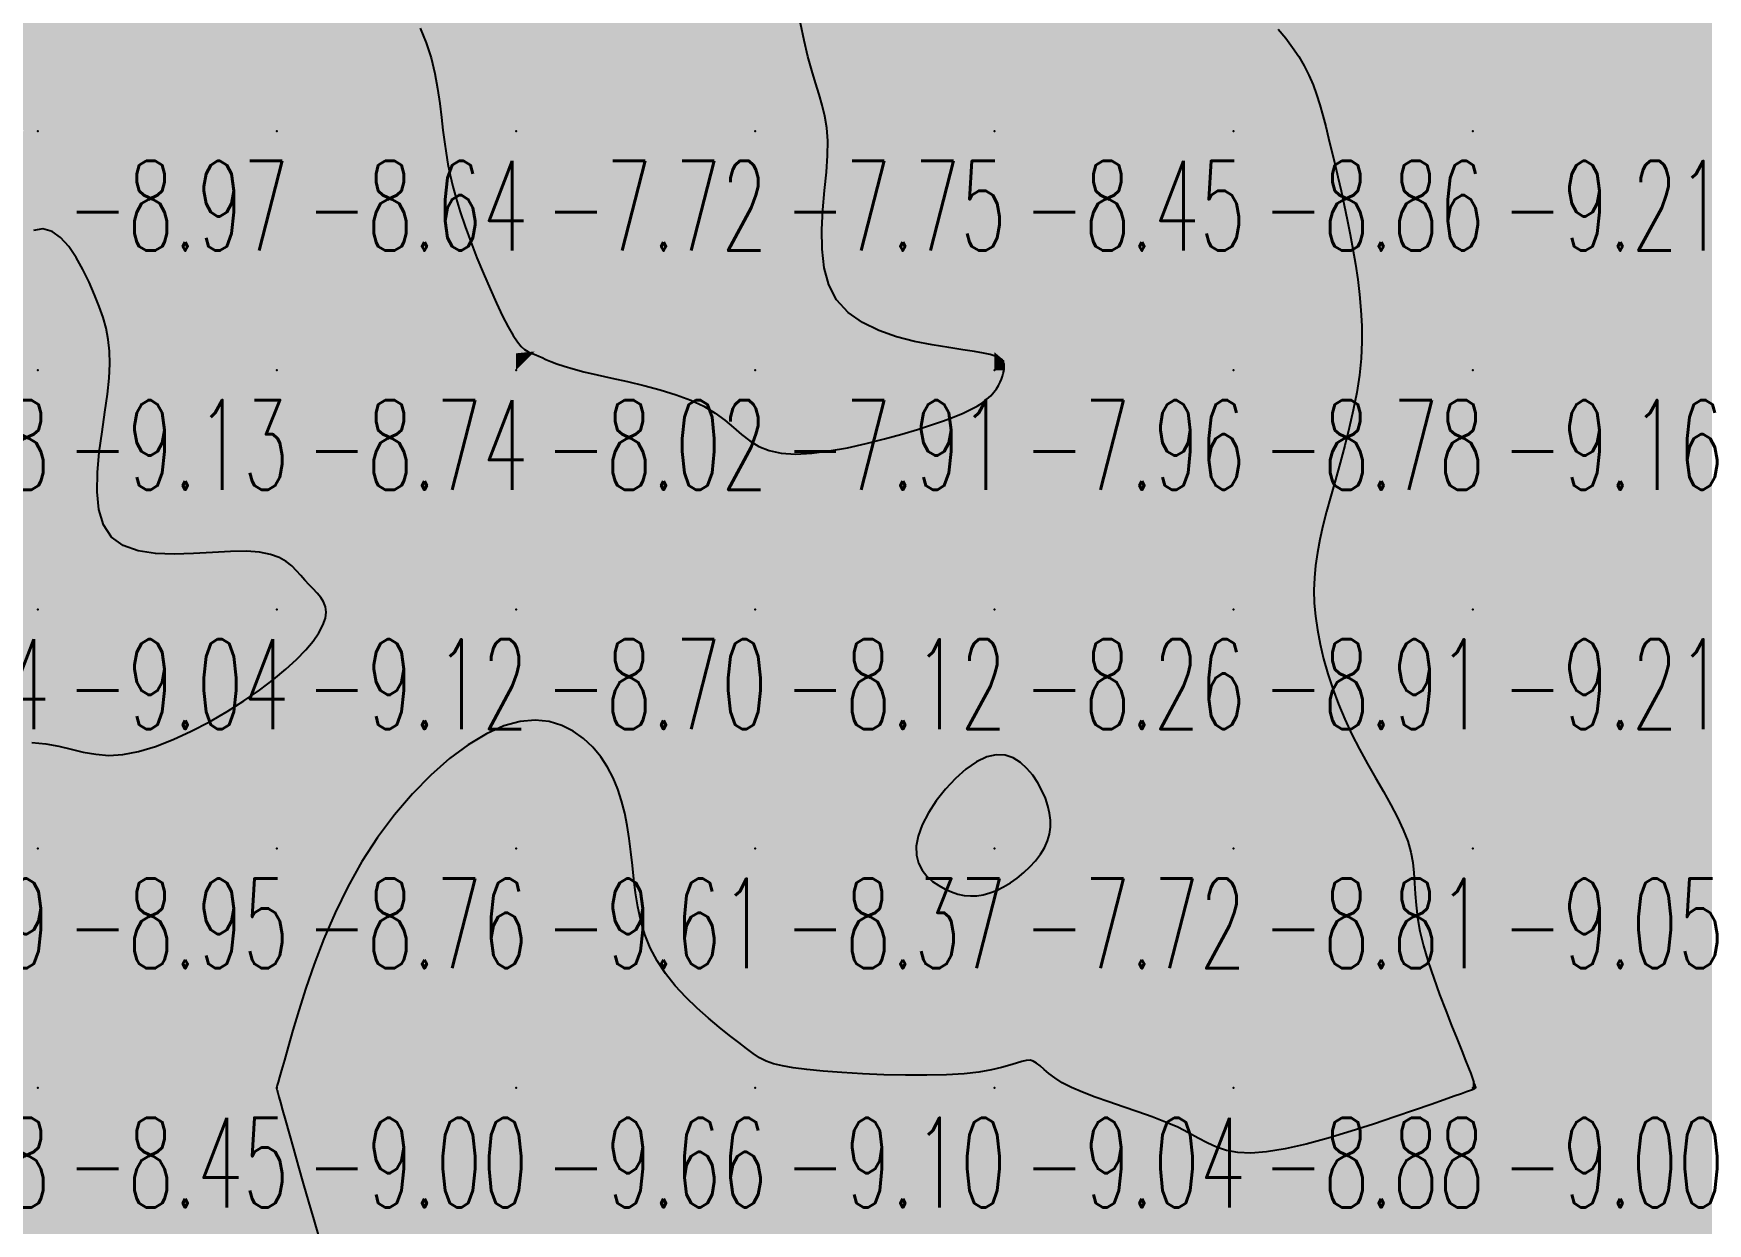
# Model space of a CAD drawing. Header units: millimetres. Extents: x 88261 to 90953, y 390274 to 392322.
# Drawn here: x 90000.1 to 90070.1, y 391161.6 to 391211.3 of the extents above; entities that cross this region are included whole.
import ezdxf
from ezdxf.enums import TextEntityAlignment as Align

# ---------------------------------------------------------------- set-up
doc = ezdxf.new("R2010")
doc.units = ezdxf.units.MM
doc.header["$LTSCALE"] = 25
for name, color, linetype in [('CN_03_00', 7, 'Continuous'), ('COTEAlt', 7, 'Continuous'), ('TN_COLORIAGE', 7, 'Continuous')]:
    doc.layers.add(name, color=color, linetype=linetype)
doc.styles.add('Simplex 1.0', font='Simplex.shx', dxfattribs={"width": 0.99, "height": 2.5})
doc.styles.get("Standard").update_dxf_attribs({"font": 'times.ttf'})

# ---------------------------------------------------------------- blocks, each defined once
blk = doc.blocks.new('COTE')
at = {"color": 0}
blk.add_point((0, 0), dxfattribs=at)
at = {"layer": 'COTEAlt'}
blk.add_attdef('ALT', text='', height=3.75, dxfattribs=at).set_placement((1.25, -1.25), align=Align.TOP_LEFT)

msp = doc.modelspace()

# ---------------------------------------------------------------- linework, layer by layer
at = {"layer": 'CN_03_00', "flags": 128}
for points, elevation in [([(90052.119, 391211.495), (90052.429, 391211.115), (90052.718, 391210.732), (90052.98, 391210.347), (90053.207, 391209.96), (90053.403, 391209.569), (90053.574, 391209.17), (90053.724, 391208.759), (90053.859, 391208.335), (90053.984, 391207.892), (90054.104, 391207.428), (90054.225, 391206.939), (90054.35, 391206.423), (90054.48, 391205.883), (90054.611, 391205.32), (90054.743, 391204.739), (90054.874, 391204.143), (90055.002, 391203.534), (90055.125, 391202.917), (90055.241, 391202.294), (90055.348, 391201.667), (90055.443, 391201.036), (90055.521, 391200.398), (90055.578, 391199.75), (90055.609, 391199.092), (90055.611, 391198.42), (90055.58, 391197.732), (90055.51, 391197.027), (90055.401, 391196.303), (90055.257, 391195.567), (90055.088, 391194.827), (90054.9, 391194.091), (90054.704, 391193.365), (90054.506, 391192.659), (90054.315, 391191.979), (90054.139, 391191.334), (90053.985, 391190.729), (90053.856, 391190.158), (90053.753, 391189.612), (90053.677, 391189.082), (90053.63, 391188.56), (90053.612, 391188.038), (90053.627, 391187.507), (90053.674, 391186.957), (90053.755, 391186.384), (90053.869, 391185.788), (90054.015, 391185.176), (90054.192, 391184.551), (90054.4, 391183.917), (90054.637, 391183.281), (90054.903, 391182.646), (90055.196, 391182.016), (90055.513, 391181.397), (90055.846, 391180.79), (90056.183, 391180.199), (90056.513, 391179.625), (90056.824, 391179.071), (90057.105, 391178.539), (90057.346, 391178.031), (90057.534, 391177.551), (90057.663, 391177.097), (90057.744, 391176.661), (90057.792, 391176.232), (90057.82, 391175.798), (90057.845, 391175.348), (90057.88, 391174.872), (90057.942, 391174.356), (90058.044, 391173.791), (90058.197, 391173.17), (90058.394, 391172.508), (90058.621, 391171.825), (90058.867, 391171.14), (90059.12, 391170.474), (90059.367, 391169.846), (90059.597, 391169.277), (90059.795, 391168.786), (90059.955, 391168.387), (90060.077, 391168.076), (90060.167, 391167.839), (90060.231, 391167.666), (90060.273, 391167.544), (90060.299, 391167.463), (90060.315, 391167.41), (90060.326, 391167.374), (90060.336, 391167.345), (90060.345, 391167.321), (90060.353, 391167.301), (90060.36, 391167.285), (90060.366, 391167.271), (90060.369, 391167.259), (90060.369, 391167.248), (90060.366, 391167.238), (90060.359, 391167.227), (90060.35, 391167.217), (90060.337, 391167.207), (90060.323, 391167.197), (90060.307, 391167.187), (90060.29, 391167.178), (90060.273, 391167.17), (90060.256, 391167.162), (90060.236, 391167.154), (90060.198, 391167.141), (90060.122, 391167.114), (90059.989, 391167.068), (90059.781, 391166.995), (90059.477, 391166.889), (90059.058, 391166.743), (90058.506, 391166.549), (90057.811, 391166.306), (90056.998, 391166.026), (90056.103, 391165.726), (90055.162, 391165.426), (90054.208, 391165.141), (90053.279, 391164.89), (90052.409, 391164.69), (90051.634, 391164.558), (90050.978, 391164.508), (90050.427, 391164.532), (90049.956, 391164.619), (90049.539, 391164.757), (90049.152, 391164.935), (90048.769, 391165.14), (90048.366, 391165.362), (90047.916, 391165.588), (90047.404, 391165.81), (90046.84, 391166.026), (90046.244, 391166.237), (90045.636, 391166.443), (90045.035, 391166.647), (90044.461, 391166.85), (90043.933, 391167.051), (90043.47, 391167.253), (90043.088, 391167.454), (90042.778, 391167.651), (90042.528, 391167.837), (90042.326, 391168.006), (90042.158, 391168.152), (90042.012, 391168.268), (90041.877, 391168.35), (90041.738, 391168.39), (90041.583, 391168.386), (90041.4, 391168.343), (90041.176, 391168.273), (90040.897, 391168.183), (90040.551, 391168.084), (90040.125, 391167.985), (90039.605, 391167.896), (90038.979, 391167.825), (90038.242, 391167.781), (90037.418, 391167.762), (90036.537, 391167.765), (90035.632, 391167.787), (90034.735, 391167.825), (90033.876, 391167.875), (90033.088, 391167.935), (90032.401, 391168.001), (90031.839, 391168.072), (90031.385, 391168.152), (90031.015, 391168.246), (90030.704, 391168.36), (90030.428, 391168.5), (90030.161, 391168.671), (90029.878, 391168.879), (90029.556, 391169.13), (90029.175, 391169.427), (90028.747, 391169.769), (90028.288, 391170.152), (90027.816, 391170.572), (90027.348, 391171.024), (90026.901, 391171.507), (90026.493, 391172.014), (90026.141, 391172.544), (90025.857, 391173.091), (90025.637, 391173.653), (90025.468, 391174.224), (90025.342, 391174.803), (90025.247, 391175.384), (90025.174, 391175.964), (90025.112, 391176.539), (90025.051, 391177.105), (90024.98, 391177.659), (90024.896, 391178.199), (90024.791, 391178.724), (90024.661, 391179.233), (90024.501, 391179.723), (90024.306, 391180.194), (90024.07, 391180.645), (90023.788, 391181.073), (90023.456, 391181.476), (90023.073, 391181.84), (90022.64, 391182.151), (90022.158, 391182.393), (90021.625, 391182.55), (90021.043, 391182.609), (90020.413, 391182.553), (90019.733, 391182.368), (90019.008, 391182.042), (90018.249, 391181.584), (90017.471, 391181.004), (90016.688, 391180.314), (90015.914, 391179.527), (90015.165, 391178.654), (90014.455, 391177.706), (90013.799, 391176.696), (90013.207, 391175.637), (90012.681, 391174.552), (90012.216, 391173.468), (90011.81, 391172.41), (90011.46, 391171.403), (90011.163, 391170.474), (90010.916, 391169.648), (90010.715, 391168.95), (90010.558, 391168.399), (90010.438, 391167.983), (90010.352, 391167.682), (90010.294, 391167.479), (90010.257, 391167.353), (90010.238, 391167.285), (90010.229, 391167.256), (90010.227, 391167.248), (90010.227, 391167.243), (90010.227, 391167.239), (90010.227, 391167.235), (90010.228, 391167.232), (90010.229, 391167.228), (90010.231, 391167.224), (90010.232, 391167.22), (90010.234, 391167.215), (90010.237, 391167.207), (90010.243, 391167.183), (90010.258, 391167.128), (90010.286, 391167.028), (90010.331, 391166.867), (90010.396, 391166.631), (90010.487, 391166.305), (90010.607, 391165.874), (90010.759, 391165.329), (90010.759, 391165.329), (90010.938, 391164.691), (90011.137, 391163.984), (90011.35, 391163.235), (90011.57, 391162.47), (90011.791, 391161.714), (90012.005, 391160.994)], -9), ([(90016.236, 391211.535), (90016.491, 391210.928), (90016.691, 391210.294), (90016.845, 391209.649), (90016.963, 391209.009), (90017.054, 391208.39), (90017.127, 391207.809), (90017.192, 391207.276), (90017.255, 391206.783), (90017.321, 391206.315), (90017.397, 391205.858), (90017.488, 391205.398), (90017.6, 391204.92), (90017.739, 391204.412), (90017.911, 391203.859), (90018.118, 391203.251), (90018.356, 391202.605), (90018.614, 391201.94), (90018.885, 391201.277), (90019.16, 391200.636), (90019.43, 391200.038), (90019.687, 391199.502), (90019.922, 391199.049), (90020.128, 391198.695), (90020.308, 391198.428), (90020.466, 391198.237), (90020.606, 391198.105), (90020.734, 391198.017), (90020.852, 391197.961), (90020.967, 391197.92), (90021.081, 391197.88), (90021.201, 391197.829), (90021.337, 391197.766), (90021.499, 391197.691), (90021.698, 391197.605), (90021.946, 391197.51), (90022.253, 391197.406), (90022.63, 391197.293), (90023.088, 391197.174), (90023.633, 391197.048), (90024.246, 391196.912), (90024.907, 391196.764), (90025.591, 391196.601), (90026.275, 391196.419), (90026.938, 391196.216), (90027.556, 391195.988), (90028.106, 391195.732), (90028.574, 391195.448), (90028.975, 391195.147), (90029.334, 391194.844), (90029.675, 391194.551), (90030.021, 391194.283), (90030.396, 391194.054), (90030.826, 391193.878), (90031.332, 391193.768), (90031.933, 391193.735), (90032.612, 391193.771), (90033.346, 391193.864), (90034.113, 391194.001), (90034.888, 391194.172), (90035.649, 391194.364), (90036.372, 391194.565), (90037.035, 391194.763), (90037.62, 391194.949), (90038.127, 391195.123), (90038.564, 391195.286), (90038.938, 391195.441), (90039.256, 391195.59), (90039.523, 391195.736), (90039.748, 391195.879), (90039.937, 391196.023), (90040.096, 391196.169), (90040.229, 391196.316), (90040.337, 391196.461), (90040.425, 391196.603), (90040.494, 391196.74), (90040.547, 391196.87), (90040.587, 391196.991), (90040.617, 391197.1), (90040.639, 391197.197), (90040.653, 391197.283), (90040.66, 391197.358), (90040.661, 391197.425), (90040.654, 391197.485), (90040.641, 391197.54), (90040.622, 391197.59), (90040.597, 391197.638), (90040.563, 391197.685), (90040.509, 391197.732), (90040.42, 391197.781), (90040.282, 391197.833), (90040.078, 391197.89), (90039.796, 391197.952), (90039.42, 391198.02), (90038.936, 391198.097), (90038.337, 391198.186), (90037.65, 391198.297), (90036.91, 391198.444), (90036.153, 391198.64), (90035.414, 391198.898), (90034.727, 391199.231), (90034.128, 391199.652), (90033.653, 391200.175), (90033.326, 391200.806), (90033.131, 391201.525), (90033.042, 391202.305), (90033.033, 391203.122), (90033.078, 391203.948), (90033.151, 391204.757), (90033.225, 391205.523), (90033.274, 391206.22), (90033.278, 391206.829), (90033.238, 391207.366), (90033.161, 391207.854), (90033.054, 391208.315), (90032.922, 391208.772), (90032.774, 391209.248), (90032.615, 391209.768), (90032.453, 391210.352), (90032.293, 391211.017), (90032.138, 391211.746)], -8), ([(90000.002, 391181.677), (90000.59, 391181.625), (90001.132, 391181.525), (90001.647, 391181.4), (90002.153, 391181.277), (90002.669, 391181.181), (90003.215, 391181.136), (90003.81, 391181.168), (90004.466, 391181.295), (90005.172, 391181.51), (90005.912, 391181.799), (90006.668, 391182.148), (90007.424, 391182.544), (90008.162, 391182.971), (90008.866, 391183.417), (90009.518, 391183.867), (90010.104, 391184.309), (90010.622, 391184.738), (90011.07, 391185.151), (90011.45, 391185.546), (90011.76, 391185.918), (90012.001, 391186.265), (90012.172, 391186.584), (90012.273, 391186.871), (90012.306, 391187.125), (90012.279, 391187.351), (90012.201, 391187.555), (90012.084, 391187.742), (90011.937, 391187.92), (90011.77, 391188.094), (90011.593, 391188.271), (90011.416, 391188.457), (90011.246, 391188.654), (90011.069, 391188.858), (90010.87, 391189.057), (90010.632, 391189.244), (90010.339, 391189.408), (90009.976, 391189.54), (90009.525, 391189.632), (90008.97, 391189.673), (90008.304, 391189.661), (90007.555, 391189.618), (90006.758, 391189.571), (90005.949, 391189.548), (90005.166, 391189.578), (90004.443, 391189.689), (90003.817, 391189.908), (90003.325, 391190.264), (90002.991, 391190.774), (90002.801, 391191.416), (90002.726, 391192.158), (90002.741, 391192.968), (90002.82, 391193.813), (90002.934, 391194.661), (90003.059, 391195.48), (90003.166, 391196.237), (90003.235, 391196.908), (90003.262, 391197.502), (90003.249, 391198.036), (90003.196, 391198.527), (90003.106, 391198.991), (90002.979, 391199.446), (90002.817, 391199.908), (90002.622, 391200.395), (90002.395, 391200.915), (90002.138, 391201.446), (90001.853, 391201.954), (90001.541, 391202.41), (90001.204, 391202.781), (90000.844, 391203.037), (90000.464, 391203.145), (90000.064, 391203.075)], -9)]:
    msp.add_lwpolyline(points, dxfattribs=dict(at, elevation=elevation))
at = {"layer": 'CN_03_00', "elevation": -8, "flags": 128}
msp.add_lwpolyline([(90040.626, 391175.638), (90040.916, 391175.811), (90041.201, 391176.011), (90041.476, 391176.234), (90041.733, 391176.476), (90041.967, 391176.734), (90042.171, 391177.002), (90042.338, 391177.279), (90042.463, 391177.559), (90042.547, 391177.844), (90042.59, 391178.133), (90042.594, 391178.428), (90042.559, 391178.728), (90042.488, 391179.034), (90042.38, 391179.347), (90042.238, 391179.666), (90042.062, 391179.991), (90041.853, 391180.306), (90041.611, 391180.595), (90041.337, 391180.843), (90041.031, 391181.031), (90040.694, 391181.145), (90040.325, 391181.166), (90039.926, 391181.079), (90039.499, 391180.874), (90039.058, 391180.565), (90038.621, 391180.175), (90038.203, 391179.725), (90037.821, 391179.237), (90037.491, 391178.734), (90037.231, 391178.236), (90037.057, 391177.766), (90036.98, 391177.341), (90036.992, 391176.963), (90037.08, 391176.629), (90037.23, 391176.338), (90037.43, 391176.086), (90037.665, 391175.871), (90037.924, 391175.691), (90038.191, 391175.544), (90038.457, 391175.427), (90038.721, 391175.341), (90038.984, 391175.285), (90039.247, 391175.262), (90039.512, 391175.27), (90039.782, 391175.312), (90040.056, 391175.387), (90040.337, 391175.495), (90040.626, 391175.638)], close=True, dxfattribs=at)
at = {"layer": 'TN_COLORIAGE', "color": 171}
for points in [[(89999.659, 391207.239, -8.723), (89996.719, 391213.71, -8.723), (90000.249, 391207.239, -8.723), (90000.249, 391217.239, -8.723)], [(90000.249, 391207.239, -8), (90008.456, 391215.446, -8), (90000.249, 391217.239, -8), (90007.984, 391217.239, -8)], [(90032.418, 391209.409, -8.901), (90031.23, 391217.239, -8.901), (90040.249, 391217.239, -8.901)], [(90040.249, 391217.239, -8), (90032.418, 391209.409, -8), (90040.249, 391207.239, -8), (90033.816, 391207.239, -8)], [(90045.634, 391217.239, -8.45), (90048.914, 391215.904, -8.45), (90040.249, 391217.239, -8.45), (90040.249, 391207.239, -8.45)], [(90000.249, 391207.239, -8), (90008.456, 391215.446, -8), (90010.249, 391207.239, -8), (90010.249, 391214.76, -8)], [(90050.249, 391213.412, -8.45), (90048.914, 391215.904, -8.45), (90050.249, 391207.239, -8.45), (90040.249, 391207.239, -8.45)], [(90016.415, 391213.406, -8.641), (90010.249, 391214.76, -8.641), (90010.249, 391207.239, -8.641)], [(90016.415, 391213.406, -8.641), (90017.212, 391207.239, -8.641), (90010.249, 391207.239, -8.641)], [(90050.249, 391213.412, -8.863), (90053.367, 391210.357, -8.863), (90050.249, 391207.239, -8.863)], [(90054.163, 391207.239, -8.863), (90053.367, 391210.357, -8.863), (90050.249, 391207.239, -8.863)], [(89999.659, 391207.239, -8.784), (89990.249, 391200.219, -8.784), (90000.249, 391207.239, -8.784), (89990.249, 391197.239, -8.784)], [(90000.249, 391205.315, -8.784), (89996.425, 391197.239, -8.784), (90000.249, 391207.239, -8.784), (89990.249, 391197.239, -8.784)], [(90000.249, 391205.315, -8.641), (90002.964, 391199.955, -8.641), (90000.249, 391207.239, -8.641), (90010.249, 391207.239, -8.641)], [(90003.629, 391197.239, -8.641), (90002.964, 391199.955, -8.641), (90010.249, 391197.239, -8.641), (90010.249, 391207.239, -8.641)], [(90010.249, 391197.239, -8), (90017.501, 391204.492, -8), (90010.249, 391207.239, -8), (90017.212, 391207.239, -8)], [(90033.816, 391207.239, -8.45), (90031.963, 391198.954, -8.45), (90040.249, 391207.239, -8.45)], [(90031.963, 391198.954, -8.45), (90040.249, 391197.995, -8.45), (90040.249, 391207.239, -8.45)], [(90050.249, 391207.239, -8), (90040.658, 391197.648, -8), (90040.249, 391207.239, -8), (90040.249, 391197.995, -8)], [(90050.249, 391207.239, -8), (90040.658, 391197.648, -8), (90050.249, 391197.239, -8), (90040.699, 391197.239, -8)], [(90054.163, 391207.239, -8.781), (90055.33, 391202.321, -8.781), (90050.249, 391207.239, -8.781), (90050.249, 391197.239, -8.781)], [(90010.249, 391197.239, -8), (90017.501, 391204.492, -8), (90020.249, 391197.239, -8), (90020.249, 391197.945, -8)], [(90055.96, 391197.239, -8.781), (90055.33, 391202.321, -8.781), (90050.249, 391197.239, -8.781)], [(90020.249, 391197.945, -8.021), (90021.033, 391198.024, -8.021), (90020.249, 391197.239, -8.021)], [(90021.033, 391198.024, -8.021), (90022.106, 391197.239, -8.021), (90020.249, 391197.239, -8.021)], [(90001.518, 391188.508, -8.738), (90003.629, 391197.239, -8.738), (90010.249, 391197.239, -8.738)], [(90001.518, 391188.508, -8.738), (90010.249, 391190.308, -8.738), (90010.249, 391197.239, -8.738)], [(90010.249, 391190.308, -8.021), (90011.307, 391188.298, -8.021), (90010.249, 391197.239, -8.021), (90020.249, 391197.239, -8.021)], [(90013.02, 391187.239, -8.021), (90011.307, 391188.298, -8.021), (90020.249, 391187.239, -8.021), (90020.249, 391197.239, -8.021)], [(90020.249, 391187.239, -8), (90029.071, 391196.062, -8), (90020.249, 391197.239, -8), (90022.106, 391197.239, -8)], [(90050.249, 391197.239, -8), (90040.699, 391197.239, -8), (90040.249, 391187.239, -8), (90040.249, 391195.995, -8)], [(90040.249, 391187.239, -8.781), (90050.249, 391187.239, -8.781), (90050.249, 391197.239, -8.781)], [(90053.891, 391190.882, -8.781), (90055.96, 391197.239, -8.781), (90050.249, 391187.239, -8.781), (90050.249, 391197.239, -8.781)], [(90020.249, 391187.239, -8), (90029.071, 391196.062, -8), (90030.249, 391187.239, -8), (90030.249, 391192.907, -8)], [(90040.249, 391187.239, -8), (90040.249, 391195.995, -8), (90030.249, 391187.239, -8), (90037.929, 391194.919, -8)], [(90030.249, 391192.907, -8.122), (90037.929, 391194.919, -8.122), (90030.249, 391187.239, -8.122)], [(90053.891, 391190.882, -8.906), (90053.309, 391187.239, -8.906), (90050.249, 391187.239, -8.906)], [(90010.249, 391183.97, -8.698), (90013.02, 391187.239, -8.698), (90010.249, 391177.239, -8.698), (90020.249, 391187.239, -8.698)], [(90013.074, 391177.239, -8.698), (90020.249, 391183.911, -8.698), (90010.249, 391177.239, -8.698), (90020.249, 391187.239, -8.698)], [(90020.249, 391183.911, -8.122), (90024.331, 391181.322, -8.122), (90020.249, 391187.239, -8.122), (90030.249, 391187.239, -8.122)], [(90025.153, 391177.239, -8.122), (90024.331, 391181.322, -8.122), (90030.249, 391177.239, -8.122), (90030.249, 391187.239, -8.122)], [(90030.249, 391187.239, -8.259), (90030.249, 391177.239, -8.259), (90040.249, 391187.239, -8.259)], [(90030.249, 391177.239, -8), (90035.964, 391177.239, -8), (90040.249, 391187.239, -8), (90040.249, 391182.412, -8)], [(90050.249, 391187.239, -8), (90042.596, 391179.586, -8), (90040.249, 391187.239, -8), (90040.249, 391182.412, -8)], [(90050.249, 391187.239, -8), (90042.596, 391179.586, -8), (90050.249, 391177.239, -8), (90042.796, 391177.239, -8)], [(90053.309, 391187.239, -8.813), (90054.914, 391181.905, -8.813), (90050.249, 391187.239, -8.813), (90050.249, 391177.239, -8.813)], [(90003.09, 391180.081, -8.761), (90010.249, 391183.97, -8.761), (90000.249, 391177.239, -8.761), (90010.249, 391177.239, -8.761)], [(89992.002, 391178.993, -8.954), (90000.249, 391182.713, -8.954), (89990.249, 391177.239, -8.954), (90000.249, 391177.239, -8.954)], [(90000.249, 391182.713, -8.954), (90003.09, 391180.081, -8.954), (90000.249, 391177.239, -8.954)], [(90058.21, 391177.239, -8.813), (90054.914, 391181.905, -8.813), (90050.249, 391177.239, -8.813)], [(89990.249, 391177.239, -8.954), (89990.249, 391167.239, -8.954), (90000.249, 391177.239, -8.954)], [(89990.249, 391167.239, -8.954), (90000.249, 391167.239, -8.954), (90000.249, 391177.239, -8.954)], [(90000.249, 391177.239, -8.761), (90000.249, 391167.239, -8.761), (90010.249, 391177.239, -8.761)], [(90010.249, 391167.305, -8.447), (90010.22, 391167.239, -8.447), (90010.249, 391177.239, -8.447), (90000.249, 391167.239, -8.447)], [(90010.249, 391167.305, -8.761), (90013.074, 391177.239, -8.761), (90010.249, 391177.239, -8.761)], [(90025.153, 391177.239, -8.37), (90025.361, 391172.352, -8.37), (90030.249, 391177.239, -8.37)], [(90030.249, 391168.615, -8.37), (90025.361, 391172.352, -8.37), (90030.249, 391177.239, -8.37)], [(90030.249, 391168.615, -8), (90030.977, 391167.968, -8), (90030.249, 391177.239, -8), (90038.234, 391175.224, -8)], [(90038.234, 391175.224, -8.37), (90035.964, 391177.239, -8.37), (90030.249, 391177.239, -8.37)], [(90041.904, 391168.895, -8), (90040.249, 391167.522, -8), (90050.249, 391177.239, -8), (90040.249, 391175.127, -8)], [(90040.249, 391175.127, -8.813), (90042.796, 391177.239, -8.813), (90050.249, 391177.239, -8.813)], [(90042.561, 391167.239, -8.813), (90041.904, 391168.895, -8.813), (90050.249, 391167.239, -8.813), (90050.249, 391177.239, -8.813)], [(90057.451, 391174.442, -8.813), (90058.21, 391177.239, -8.813), (90050.249, 391167.239, -8.813), (90050.249, 391177.239, -8.813)], [(90040.249, 391167.522, -8), (90030.977, 391167.968, -8), (90040.249, 391175.127, -8), (90038.234, 391175.224, -8)], [(90060.249, 391167.739, -8.877), (90057.451, 391174.442, -8.877), (90060.249, 391167.239, -8.877), (90050.249, 391167.239, -8.877)], [(90060.249, 391167.739, -8.997), (90060.326, 391167.316, -8.997), (90060.249, 391167.239, -8.997)], [(90000.249, 391167.239, -8), (89995.469, 391162.46, -8), (89990.249, 391167.239, -8), (89990.249, 391164.528, -8)], [(89995.469, 391162.46, -8.447), (90000.249, 391158.227, -8.447), (90000.249, 391167.239, -8.447)], [(90010.22, 391167.239, -8), (90010.234, 391167.224, -8), (90000.249, 391167.239, -8), (90000.715, 391157.706, -8)], [(90000.715, 391157.706, -8.447), (90000.249, 391158.227, -8.447), (90000.249, 391167.239, -8.447)], [(90010.249, 391167.153, -8), (90010.234, 391167.224, -8), (90010.249, 391157.239, -8), (90000.715, 391157.706, -8)], [(90010.249, 391167.153, -8.818), (90012.414, 391159.404, -8.818), (90010.249, 391157.239, -8.818)], [(90042.561, 391167.239, -8.877), (90048.672, 391165.663, -8.877), (90050.249, 391167.239, -8.877)], [(90050.249, 391163.64, -8.877), (90048.672, 391165.663, -8.877), (90050.249, 391167.239, -8.877)], [(90060.135, 391167.126, -8.877), (90050.249, 391163.64, -8.877), (90060.249, 391167.239, -8.877), (90050.249, 391167.239, -8.877)], [(90060.135, 391167.126, -8.997), (90060.249, 391167.152, -8.997), (90060.249, 391167.239, -8.997)], [(90060.405, 391167.239, -8.997), (90060.326, 391167.316, -8.997), (90060.249, 391167.239, -8.997)], [(90060.405, 391167.239, -8.997), (90060.249, 391167.152, -8.997), (90060.249, 391167.239, -8.997)]]:
    msp.add_solid(points, dxfattribs=at)
at = {"layer": 'TN_COLORIAGE', "color": 161}
for points in [[(90017.212, 391207.239, -7.601), (90016.415, 391213.406, -7.601), (90020.249, 391207.239, -7.601), (90020.249, 391217.239, -7.601)], [(90020.249, 391217.239, -7.902), (90020.249, 391207.239, -7.902), (90030.249, 391217.239, -7.902)], [(90020.249, 391207.239, -7.902), (90030.249, 391207.239, -7.902), (90030.249, 391217.239, -7.902)], [(90031.23, 391217.239, -7.75), (90032.418, 391209.409, -7.75), (90030.249, 391217.239, -7.75), (90030.249, 391207.239, -7.75)], [(90033.816, 391207.239, -7.75), (90032.418, 391209.409, -7.75), (90030.249, 391207.239, -7.75)], [(90017.212, 391207.239, -7.72), (90017.501, 391204.492, -7.72), (90020.249, 391207.239, -7.72)], [(90020.249, 391197.945, -7.72), (90017.501, 391204.492, -7.72), (90020.249, 391207.239, -7.72)], [(90021.033, 391198.024, -7.72), (90020.249, 391197.945, -7.72), (90030.249, 391207.239, -7.72), (90020.249, 391207.239, -7.72)], [(90022.106, 391197.239, -7.75), (90021.033, 391198.024, -7.75), (90030.249, 391197.239, -7.75), (90030.249, 391207.239, -7.75)], [(90031.963, 391198.954, -7.75), (90033.816, 391207.239, -7.75), (90030.249, 391197.239, -7.75), (90030.249, 391207.239, -7.75)], [(90040.249, 391197.995, -7.907), (90031.963, 391198.954, -7.907), (90040.249, 391197.239, -7.907), (90030.249, 391197.239, -7.907)], [(90040.249, 391197.995, -7.963), (90040.658, 391197.648, -7.963), (90040.249, 391197.239, -7.963)], [(90022.106, 391197.239, -7.907), (90029.071, 391196.062, -7.907), (90030.249, 391197.239, -7.907)], [(90030.249, 391192.907, -7.907), (90029.071, 391196.062, -7.907), (90030.249, 391197.239, -7.907)], [(90037.929, 391194.919, -7.907), (90030.249, 391192.907, -7.907), (90040.249, 391197.239, -7.907), (90030.249, 391197.239, -7.907)], [(90037.929, 391194.919, -7.963), (90040.249, 391195.995, -7.963), (90040.249, 391197.239, -7.963)], [(90040.699, 391197.239, -7.963), (90040.658, 391197.648, -7.963), (90040.249, 391197.239, -7.963)], [(90040.249, 391195.995, -7.963), (90040.699, 391197.239, -7.963), (90040.249, 391197.239, -7.963)], [(90040.249, 391182.412, -7.722), (90035.964, 391177.239, -7.722), (90040.249, 391177.239, -7.722)], [(90040.249, 391182.412, -7.722), (90042.596, 391179.586, -7.722), (90040.249, 391177.239, -7.722)], [(90042.796, 391177.239, -7.722), (90042.596, 391179.586, -7.722), (90040.249, 391177.239, -7.722)], [(90035.964, 391177.239, -7.722), (90038.234, 391175.224, -7.722), (90040.249, 391177.239, -7.722)], [(90040.249, 391175.127, -7.722), (90038.234, 391175.224, -7.722), (90040.249, 391177.239, -7.722)], [(90042.796, 391177.239, -7.722), (90040.249, 391175.127, -7.722), (90040.249, 391177.239, -7.722)], [(90000.249, 391158.227, -7.511), (89995.469, 391162.46, -7.511), (90000.249, 391157.239, -7.511), (89990.249, 391157.239, -7.511)]]:
    msp.add_solid(points, dxfattribs=at)
at = {"layer": 'TN_COLORIAGE', "color": 181}
for points in [[(90060.249, 391217.239, -9), (90053.367, 391210.357, -9), (90050.249, 391217.239, -9), (90050.249, 391213.412, -9)], [(90060.249, 391217.239, -9), (90053.367, 391210.357, -9), (90060.249, 391207.239, -9), (90054.163, 391207.239, -9)], [(90060.249, 391217.239, -9.007), (90060.249, 391207.239, -9.007), (90070.249, 391217.239, -9.007)], [(90060.249, 391207.239, -9.007), (90070.249, 391207.239, -9.007), (90070.249, 391217.239, -9.007)], [(90055.33, 391202.321, -9.212), (90054.163, 391207.239, -9.212), (90060.249, 391207.239, -9.212)], [(90060.249, 391207.239, -9), (90055.33, 391202.321, -9), (90060.249, 391197.239, -9), (90055.96, 391197.239, -9)], [(90060.249, 391207.239, -9.264), (90060.249, 391197.239, -9.264), (90070.249, 391207.239, -9.264)], [(90060.249, 391197.239, -9.264), (90070.249, 391197.239, -9.264), (90070.249, 391207.239, -9.264)], [(89996.425, 391197.239, -9.134), (90000.249, 391205.315, -9.134), (90000.249, 391197.239, -9.134)], [(90002.964, 391199.955, -9.134), (90000.249, 391205.315, -9.134), (90000.249, 391197.239, -9.134)], [(90002.964, 391199.955, -9.134), (90003.629, 391197.239, -9.134), (90000.249, 391197.239, -9.134)], [(89997.982, 391194.973, -9.134), (89996.425, 391197.239, -9.134), (90000.249, 391197.239, -9.134)], [(90000.249, 391197.239, -9), (89997.982, 391194.973, -9), (90000.249, 391187.239, -9), (89999.479, 391187.239, -9)], [(90000.249, 391197.239, -9), (90003.629, 391197.239, -9), (90000.249, 391187.239, -9), (90001.518, 391188.508, -9)], [(90060.249, 391187.239, -9), (90053.309, 391187.239, -9), (90060.249, 391197.239, -9), (90053.891, 391190.882, -9)], [(90055.96, 391197.239, -9.165), (90053.891, 391190.882, -9.165), (90060.249, 391197.239, -9.165)], [(90060.249, 391197.239, -9.443), (90060.249, 391187.239, -9.443), (90070.249, 391197.239, -9.443)], [(90060.249, 391187.239, -9.443), (90070.249, 391187.239, -9.443), (90070.249, 391197.239, -9.443)], [(90010.249, 391187.239, -9), (90010.249, 391190.308, -9), (90000.249, 391187.239, -9), (90001.518, 391188.508, -9)], [(90011.307, 391188.298, -9.116), (90010.249, 391190.308, -9.116), (90010.249, 391187.239, -9.116)], [(90011.307, 391188.298, -9.116), (90013.02, 391187.239, -9.116), (90010.249, 391187.239, -9.116)], [(89999.479, 391187.239, -9.038), (89992.002, 391178.993, -9.038), (90000.249, 391187.239, -9.038)], [(90000.249, 391182.713, -9.038), (89992.002, 391178.993, -9.038), (90000.249, 391187.239, -9.038)], [(90010.249, 391187.239, -9), (90003.09, 391180.081, -9), (90000.249, 391187.239, -9), (90000.249, 391182.713, -9)], [(90010.249, 391183.97, -9.116), (90003.09, 391180.081, -9.116), (90010.249, 391187.239, -9.116)], [(90013.02, 391187.239, -9.116), (90010.249, 391183.97, -9.116), (90010.249, 391187.239, -9.116)], [(90054.914, 391181.905, -9.214), (90053.309, 391187.239, -9.214), (90060.249, 391187.239, -9.214)], [(90060.249, 391187.239, -9), (90054.914, 391181.905, -9), (90060.249, 391177.239, -9), (90058.21, 391177.239, -9)], [(90060.249, 391187.239, -9.416), (90060.249, 391177.239, -9.416), (90070.249, 391187.239, -9.416)], [(90060.249, 391177.239, -9.416), (90070.249, 391177.239, -9.416), (90070.249, 391187.239, -9.416)], [(90020.249, 391183.911, -9.606), (90013.074, 391177.239, -9.606), (90020.249, 391177.239, -9.606)], [(90024.331, 391181.322, -9.606), (90020.249, 391183.911, -9.606), (90020.249, 391177.239, -9.606)], [(90024.331, 391181.322, -9.606), (90025.153, 391177.239, -9.606), (90020.249, 391177.239, -9.606)], [(90020.249, 391177.239, -9), (90013.074, 391177.239, -9), (90010.249, 391167.239, -9), (90010.249, 391167.305, -9)], [(90010.249, 391167.239, -9.606), (90020.249, 391167.239, -9.606), (90020.249, 391177.239, -9.606)], [(90020.249, 391167.239, -9), (90025.361, 391172.352, -9), (90020.249, 391177.239, -9), (90025.153, 391177.239, -9)], [(90058.21, 391177.239, -9.048), (90057.451, 391174.442, -9.048), (90060.249, 391177.239, -9.048)], [(90057.451, 391174.442, -9.048), (90060.249, 391167.739, -9.048), (90060.249, 391177.239, -9.048)], [(90070.249, 391177.239, -9), (90060.326, 391167.316, -9), (90060.249, 391177.239, -9), (90060.249, 391167.739, -9)], [(90070.249, 391177.239, -9), (90060.326, 391167.316, -9), (90070.249, 391167.239, -9), (90060.405, 391167.239, -9)], [(90020.249, 391167.239, -9), (90025.361, 391172.352, -9), (90030.249, 391167.239, -9), (90030.249, 391168.615, -9)], [(90030.977, 391167.968, -9.1), (90030.249, 391168.615, -9.1), (90030.249, 391167.239, -9.1)], [(90040.249, 391167.522, -9.037), (90041.904, 391168.895, -9.037), (90040.249, 391167.239, -9.037)], [(90041.904, 391168.895, -9.037), (90042.561, 391167.239, -9.037), (90040.249, 391167.239, -9.037)], [(90030.249, 391167.239, -9), (90030.977, 391167.968, -9), (90040.249, 391167.239, -9), (90040.249, 391167.522, -9)], [(90010.22, 391167.239, -9.002), (90010.249, 391167.305, -9.002), (90010.249, 391167.239, -9.002)], [(90010.234, 391167.224, -9.002), (90010.22, 391167.239, -9.002), (90010.249, 391167.239, -9.002)], [(90010.234, 391167.224, -9.002), (90010.249, 391167.153, -9.002), (90010.249, 391167.239, -9.002)], [(90020.249, 391167.239, -9), (90012.414, 391159.404, -9), (90010.249, 391167.239, -9), (90010.249, 391167.153, -9)], [(90020.249, 391167.239, -9), (90012.414, 391159.404, -9), (90020.249, 391157.239, -9), (90013.335, 391157.239, -9)], [(90020.249, 391167.239, -9.1), (90020.249, 391157.239, -9.1), (90030.249, 391167.239, -9.1)], [(90020.249, 391157.239, -9.1), (90030.249, 391157.239, -9.1), (90030.249, 391167.239, -9.1)], [(90030.249, 391167.239, -9.037), (90030.249, 391157.239, -9.037), (90040.249, 391167.239, -9.037)], [(90030.249, 391157.239, -9.037), (90040.249, 391157.239, -9.037), (90040.249, 391167.239, -9.037)], [(90040.249, 391157.239, -9), (90048.672, 391165.663, -9), (90040.249, 391167.239, -9), (90042.561, 391167.239, -9)], [(90060.249, 391157.239, -9), (90060.249, 391167.152, -9), (90050.249, 391157.239, -9), (90060.135, 391167.126, -9)], [(90050.249, 391163.64, -9.22), (90060.135, 391167.126, -9.22), (90050.249, 391157.239, -9.22)], [(90060.249, 391157.239, -9), (90060.249, 391167.152, -9), (90070.249, 391167.239, -9), (90060.405, 391167.239, -9)], [(90060.249, 391157.239, -9), (90067.826, 391157.239, -9), (90070.249, 391167.239, -9), (90070.249, 391160.895, -9)], [(90040.249, 391157.239, -9), (90048.672, 391165.663, -9), (90050.249, 391157.239, -9), (90050.249, 391163.64, -9)]]:
    msp.add_solid(points, dxfattribs=at)

# ---------------------------------------------------------------- block references
at = {"layer": 'COTEAlt'}
ref = msp.add_blockref('COTE', (90000.249, 391207.239), dxfattribs=at)
ref.add_attrib('ALT', '-8.97', dxfattribs={"height": 3.75, "style": 'Simplex 1.0', "width": 0.6}).set_placement((90001.499, 391205.989), align=Align.TOP_LEFT)
ref = msp.add_blockref('COTE', (90010.249, 391207.239), dxfattribs=at)
ref.add_attrib('ALT', '-8.64', dxfattribs={"height": 3.75, "style": 'Simplex 1.0', "width": 0.6}).set_placement((90011.499, 391205.989), align=Align.TOP_LEFT)
ref = msp.add_blockref('COTE', (90020.249, 391207.239), dxfattribs=at)
ref.add_attrib('ALT', '-7.72', dxfattribs={"height": 3.75, "style": 'Simplex 1.0', "width": 0.6}).set_placement((90021.499, 391205.989), align=Align.TOP_LEFT)
ref = msp.add_blockref('COTE', (90030.249, 391207.239), dxfattribs=at)
ref.add_attrib('ALT', '-7.75', dxfattribs={"height": 3.75, "style": 'Simplex 1.0', "width": 0.6}).set_placement((90031.499, 391205.989), align=Align.TOP_LEFT)
ref = msp.add_blockref('COTE', (90040.249, 391207.239), dxfattribs=at)
ref.add_attrib('ALT', '-8.45', dxfattribs={"height": 3.75, "style": 'Simplex 1.0', "width": 0.6}).set_placement((90041.499, 391205.989), align=Align.TOP_LEFT)
ref = msp.add_blockref('COTE', (90050.249, 391207.239), dxfattribs=at)
ref.add_attrib('ALT', '-8.86', dxfattribs={"height": 3.75, "style": 'Simplex 1.0', "width": 0.6}).set_placement((90051.499, 391205.989), align=Align.TOP_LEFT)
ref = msp.add_blockref('COTE', (90060.249, 391207.239), dxfattribs=at)
ref.add_attrib('ALT', '-9.21', dxfattribs={"height": 3.75, "style": 'Simplex 1.0', "width": 0.6}).set_placement((90061.499, 391205.989), align=Align.TOP_LEFT)
ref = msp.add_blockref('COTE', (89990.249, 391197.239), dxfattribs=at)
ref.add_attrib('ALT', '-8.78', dxfattribs={"height": 3.75, "style": 'Simplex 1.0', "width": 0.6}).set_placement((89991.499, 391195.989), align=Align.TOP_LEFT)
ref = msp.add_blockref('COTE', (90000.249, 391197.239), dxfattribs=at)
ref.add_attrib('ALT', '-9.13', dxfattribs={"height": 3.75, "style": 'Simplex 1.0', "width": 0.6}).set_placement((90001.499, 391195.989), align=Align.TOP_LEFT)
ref = msp.add_blockref('COTE', (90010.249, 391197.239), dxfattribs=at)
ref.add_attrib('ALT', '-8.74', dxfattribs={"height": 3.75, "style": 'Simplex 1.0', "width": 0.6}).set_placement((90011.499, 391195.989), align=Align.TOP_LEFT)
ref = msp.add_blockref('COTE', (90020.249, 391197.239), dxfattribs=at)
ref.add_attrib('ALT', '-8.02', dxfattribs={"height": 3.75, "style": 'Simplex 1.0', "width": 0.6}).set_placement((90021.499, 391195.989), align=Align.TOP_LEFT)
ref = msp.add_blockref('COTE', (90030.249, 391197.239), dxfattribs=at)
ref.add_attrib('ALT', '-7.91', dxfattribs={"height": 3.75, "style": 'Simplex 1.0', "width": 0.6}).set_placement((90031.499, 391195.989), align=Align.TOP_LEFT)
ref = msp.add_blockref('COTE', (90040.249, 391197.239), dxfattribs=at)
ref.add_attrib('ALT', '-7.96', dxfattribs={"height": 3.75, "style": 'Simplex 1.0', "width": 0.6}).set_placement((90041.499, 391195.989), align=Align.TOP_LEFT)
ref = msp.add_blockref('COTE', (90050.249, 391197.239), dxfattribs=at)
ref.add_attrib('ALT', '-8.78', dxfattribs={"height": 3.75, "style": 'Simplex 1.0', "width": 0.6}).set_placement((90051.499, 391195.989), align=Align.TOP_LEFT)
ref = msp.add_blockref('COTE', (90060.249, 391197.239), dxfattribs=at)
ref.add_attrib('ALT', '-9.16', dxfattribs={"height": 3.75, "style": 'Simplex 1.0', "width": 0.6}).set_placement((90061.499, 391195.989), align=Align.TOP_LEFT)
ref = msp.add_blockref('COTE', (89990.249, 391187.239), dxfattribs=at)
ref.add_attrib('ALT', '-8.54', dxfattribs={"height": 3.75, "style": 'Simplex 1.0', "width": 0.6}).set_placement((89991.499, 391185.989), align=Align.TOP_LEFT)
ref = msp.add_blockref('COTE', (90000.249, 391187.239), dxfattribs=at)
ref.add_attrib('ALT', '-9.04', dxfattribs={"height": 3.75, "style": 'Simplex 1.0', "width": 0.6}).set_placement((90001.499, 391185.989), align=Align.TOP_LEFT)
ref = msp.add_blockref('COTE', (90010.249, 391187.239), dxfattribs=at)
ref.add_attrib('ALT', '-9.12', dxfattribs={"height": 3.75, "style": 'Simplex 1.0', "width": 0.6}).set_placement((90011.499, 391185.989), align=Align.TOP_LEFT)
ref = msp.add_blockref('COTE', (90020.249, 391187.239), dxfattribs=at)
ref.add_attrib('ALT', '-8.70', dxfattribs={"height": 3.75, "style": 'Simplex 1.0', "width": 0.6}).set_placement((90021.499, 391185.989), align=Align.TOP_LEFT)
ref = msp.add_blockref('COTE', (90030.249, 391187.239), dxfattribs=at)
ref.add_attrib('ALT', '-8.12', dxfattribs={"height": 3.75, "style": 'Simplex 1.0', "width": 0.6}).set_placement((90031.499, 391185.989), align=Align.TOP_LEFT)
ref = msp.add_blockref('COTE', (90040.249, 391187.239), dxfattribs=at)
ref.add_attrib('ALT', '-8.26', dxfattribs={"height": 3.75, "style": 'Simplex 1.0', "width": 0.6}).set_placement((90041.499, 391185.989), align=Align.TOP_LEFT)
ref = msp.add_blockref('COTE', (90050.249, 391187.239), dxfattribs=at)
ref.add_attrib('ALT', '-8.91', dxfattribs={"height": 3.75, "style": 'Simplex 1.0', "width": 0.6}).set_placement((90051.499, 391185.989), align=Align.TOP_LEFT)
ref = msp.add_blockref('COTE', (90060.249, 391187.239), dxfattribs=at)
ref.add_attrib('ALT', '-9.21', dxfattribs={"height": 3.75, "style": 'Simplex 1.0', "width": 0.6}).set_placement((90061.499, 391185.989), align=Align.TOP_LEFT)
ref = msp.add_blockref('COTE', (89990.249, 391177.239), dxfattribs=at)
ref.add_attrib('ALT', '-8.99', dxfattribs={"height": 3.75, "style": 'Simplex 1.0', "width": 0.6}).set_placement((89991.499, 391175.989), align=Align.TOP_LEFT)
ref = msp.add_blockref('COTE', (90000.249, 391177.239), dxfattribs=at)
ref.add_attrib('ALT', '-8.95', dxfattribs={"height": 3.75, "style": 'Simplex 1.0', "width": 0.6}).set_placement((90001.499, 391175.989), align=Align.TOP_LEFT)
ref = msp.add_blockref('COTE', (90010.249, 391177.239), dxfattribs=at)
ref.add_attrib('ALT', '-8.76', dxfattribs={"height": 3.75, "style": 'Simplex 1.0', "width": 0.6}).set_placement((90011.499, 391175.989), align=Align.TOP_LEFT)
ref = msp.add_blockref('COTE', (90020.249, 391177.239), dxfattribs=at)
ref.add_attrib('ALT', '-9.61', dxfattribs={"height": 3.75, "style": 'Simplex 1.0', "width": 0.6}).set_placement((90021.499, 391175.989), align=Align.TOP_LEFT)
ref = msp.add_blockref('COTE', (90030.249, 391177.239), dxfattribs=at)
ref.add_attrib('ALT', '-8.37', dxfattribs={"height": 3.75, "style": 'Simplex 1.0', "width": 0.6}).set_placement((90031.499, 391175.989), align=Align.TOP_LEFT)
ref = msp.add_blockref('COTE', (90040.249, 391177.239), dxfattribs=at)
ref.add_attrib('ALT', '-7.72', dxfattribs={"height": 3.75, "style": 'Simplex 1.0', "width": 0.6}).set_placement((90041.499, 391175.989), align=Align.TOP_LEFT)
ref = msp.add_blockref('COTE', (90050.249, 391177.239), dxfattribs=at)
ref.add_attrib('ALT', '-8.81', dxfattribs={"height": 3.75, "style": 'Simplex 1.0', "width": 0.6}).set_placement((90051.499, 391175.989), align=Align.TOP_LEFT)
ref = msp.add_blockref('COTE', (90060.249, 391177.239), dxfattribs=at)
ref.add_attrib('ALT', '-9.05', dxfattribs={"height": 3.75, "style": 'Simplex 1.0', "width": 0.6}).set_placement((90061.499, 391175.989), align=Align.TOP_LEFT)
ref = msp.add_blockref('COTE', (89990.249, 391167.239), dxfattribs=at)
ref.add_attrib('ALT', '-8.18', dxfattribs={"height": 3.75, "style": 'Simplex 1.0', "width": 0.6}).set_placement((89991.499, 391165.989), align=Align.TOP_LEFT)
ref = msp.add_blockref('COTE', (90000.249, 391167.239), dxfattribs=at)
ref.add_attrib('ALT', '-8.45', dxfattribs={"height": 3.75, "style": 'Simplex 1.0', "width": 0.6}).set_placement((90001.499, 391165.989), align=Align.TOP_LEFT)
ref = msp.add_blockref('COTE', (90010.249, 391167.239), dxfattribs=at)
ref.add_attrib('ALT', '-9.00', dxfattribs={"height": 3.75, "style": 'Simplex 1.0', "width": 0.6}).set_placement((90011.499, 391165.989), align=Align.TOP_LEFT)
ref = msp.add_blockref('COTE', (90020.249, 391167.239), dxfattribs=at)
ref.add_attrib('ALT', '-9.66', dxfattribs={"height": 3.75, "style": 'Simplex 1.0', "width": 0.6}).set_placement((90021.499, 391165.989), align=Align.TOP_LEFT)
ref = msp.add_blockref('COTE', (90030.249, 391167.239), dxfattribs=at)
ref.add_attrib('ALT', '-9.10', dxfattribs={"height": 3.75, "style": 'Simplex 1.0', "width": 0.6}).set_placement((90031.499, 391165.989), align=Align.TOP_LEFT)
ref = msp.add_blockref('COTE', (90040.249, 391167.239), dxfattribs=at)
ref.add_attrib('ALT', '-9.04', dxfattribs={"height": 3.75, "style": 'Simplex 1.0', "width": 0.6}).set_placement((90041.499, 391165.989), align=Align.TOP_LEFT)
ref = msp.add_blockref('COTE', (90050.249, 391167.239), dxfattribs=at)
ref.add_attrib('ALT', '-8.88', dxfattribs={"height": 3.75, "style": 'Simplex 1.0', "width": 0.6}).set_placement((90051.499, 391165.989), align=Align.TOP_LEFT)
ref = msp.add_blockref('COTE', (90060.249, 391167.239), dxfattribs=at)
ref.add_attrib('ALT', '-9.00', dxfattribs={"height": 3.75, "style": 'Simplex 1.0', "width": 0.6}).set_placement((90061.499, 391165.989), align=Align.TOP_LEFT)

doc.saveas('drawing.dxf')
